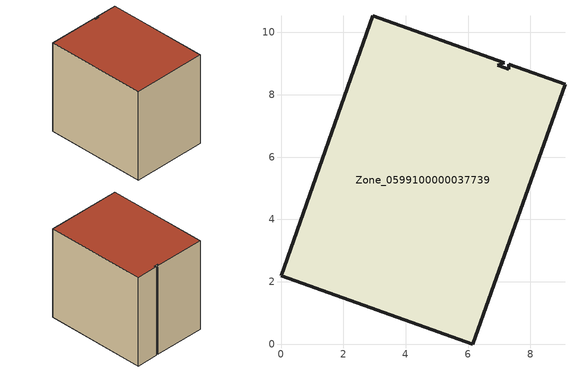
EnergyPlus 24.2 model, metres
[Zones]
Zone_0599100000037739
 floor ground (C_G): 0,2.19 2.94,10.53 7.15,9.03 6.96,8.95 7.3,8.81 7.3,8.98 9.11,8.34 6.15,0 z0.49
 wall outside (C_F): 9.11,8.34 7.3,8.98 7.3,8.81 6.96,8.95 7.15,9.03 2.94,10.53 0,2.19 6.15,0 9.11,8.34 z0.49:8.57
 roof outside (C_R): 7.15,9.03 2.94,10.53 0,2.19 6.15,0 9.11,8.34 7.3,8.98 7.3,8.81 6.96,8.95 z8.57
[BUILDING]
Pand.0599100000037739: North Axis=0; Terrain=City; Loads Convergence Tolerance Value=0.04; Temperature Convergence Tolerance Value=0.4; Solar Distribution=FullExterior; Maximum Number of Warmup Days=25; Minimum Number of Warmup Days=1
[Site:Location]
Rotterdam.The.Hague.AP_ZH_NLD Design_Conditions: Latitude=51.96; Longitude=4.45; Time Zone=1; Elevation=-4.5
[SITE:GROUNDTEMPERATURE:BUILDINGSURFACE]
18, 18, 18, 18, 18, 18, 18, 18, 18, 18, 18, 18
[MATERIAL] Thermal Absorptance=0.9; Solar Absorptance=0.7; Visible Absorptance=0.7
Name | Roughness | Thickness | Conductivity | Density | Specific Heat
G.TI.1965-1974 | MediumSmooth | 0.15 | 0.882353 | 540 | 1210
F.TI.1965-1974 | Rough | 0.3 | 0.697674 | 1920 | 840
R.TI.1965-1974 | MediumRough | 0.2 | 0.232558 | 1500 | 1000
[CONSTRUCTION]
C_G: G.TI.1965-1974
C_F: F.TI.1965-1974
C_R: R.TI.1965-1974
[ZONE]
Zone_0599100000037739: Type=1; Multiplier=1; Ceiling Height=Autocalculate; Volume=Autocalculate; Floor Area=autocalculate; Part of Total Floor Area=Yes
[ZONEINFILTRATION:DESIGNFLOWRATE]
Infil_Zone_0599100000037739: Zone or ZoneList or Space or SpaceList=Zone_0599100000037739; Schedule=AlwaysOn; Design Flow Rate Calculation Method=Flow/Area; Flow Rate per Floor Area=0.003; Constant Term Coefficient=1; Temperature Term Coefficient=0; Velocity Term Coefficient=0; Velocity Squared Term Coefficient=0
[HVACTEMPLATE:ZONE:IDEALLOADSAIRSYSTEM]
Zone_0599100000037739: Maximum Heating Supply Air Temperature=50; Minimum Cooling Supply Air Temperature=13; Maximum Heating Supply Air Humidity Ratio=0.0156; Minimum Cooling Supply Air Humidity Ratio=0.0077; Heating Limit=NoLimit; Cooling Limit=NoLimit; Dehumidification Control Type=ConstantSensibleHeatRatio; Cooling Sensible Heat Ratio=0.7; Dehumidification Setpoint=60; Humidification Control Type=None; Humidification Setpoint=30; Outdoor Air Method=None; Outdoor Air Flow Rate per Person=0.00944; Outdoor Air Flow Rate per Zone Floor Area=0; Outdoor Air Flow Rate per Zone=0; Demand Controlled Ventilation Type=None; Outdoor Air Economizer Type=NoEconomizer; Heat Recovery Type=None; Sensible Heat Recovery Effectiveness=0.7; Latent Heat Recovery Effectiveness=0.65
[ZONECONTROL:THERMOSTAT]
ThermostatControl_Zone_0599100000037739: Zone or ZoneList=Zone_0599100000037739; Control Type Schedule=DualSetpointControlType; Control 1=Thermostat_Zone_0599100000037739; Temperature Difference Between Cutout And Setpoint=0
[THERMOSTATSETPOINT:DUALSETPOINT]
Thermostat_Zone_0599100000037739: Heating Setpoint Temperature Schedule=HeatingSetpoint_Zone_0599100000037739; Cooling Setpoint Temperature Schedule=CoolingSetpoint_Zone_0599100000037739
[SCHEDULE:COMPACT]
HeatingSetpoint_Zone_0599100000037739: Through: 12/31, For: AllDays, Until: 24:00, 21
CoolingSetpoint_Zone_0599100000037739: Through: 12/31, For: AllDays, Until: 24:00, 24
DualSetpointControlType: Through: 12/31, For: AllDays, Until: 24:00, 4
AlwaysOn: Through: 12/31, For: AllDays, Until: 24:00, 1
